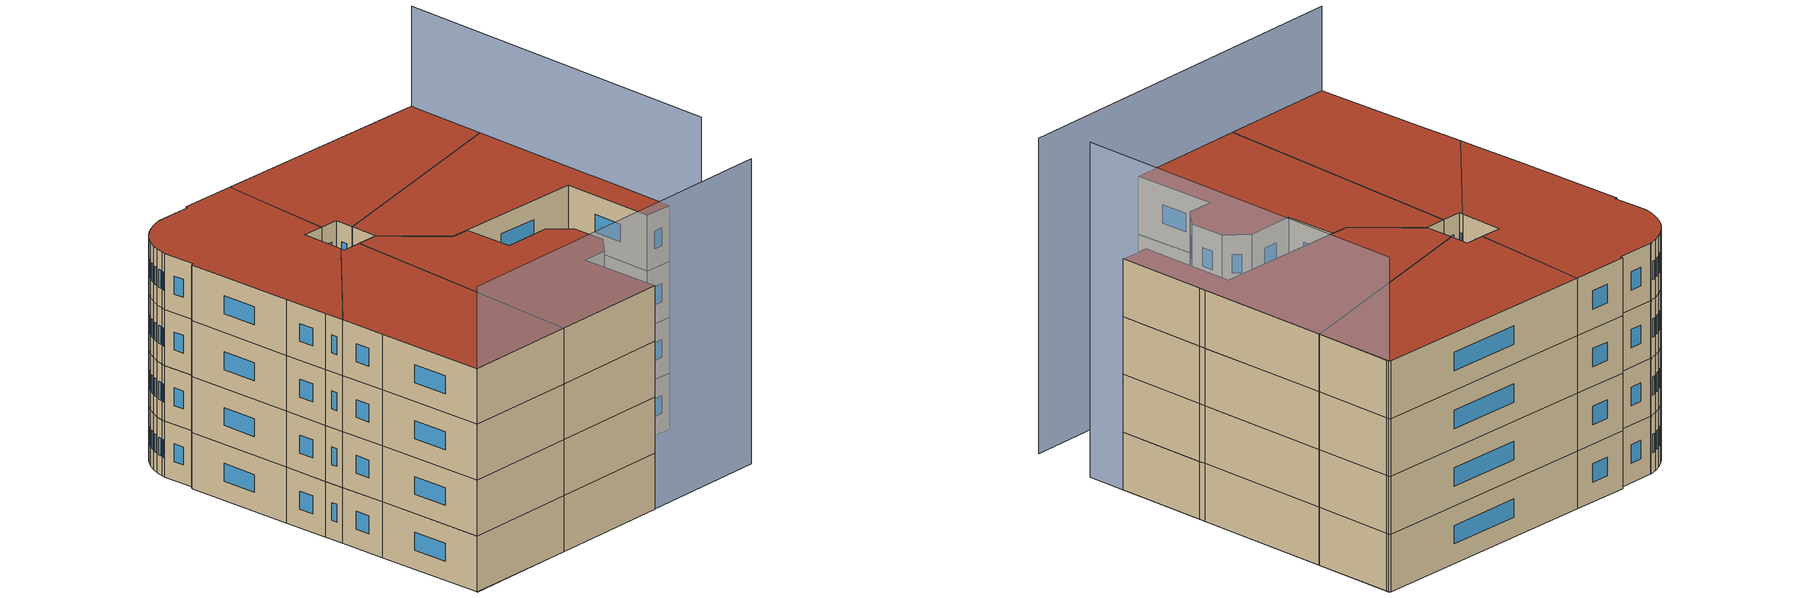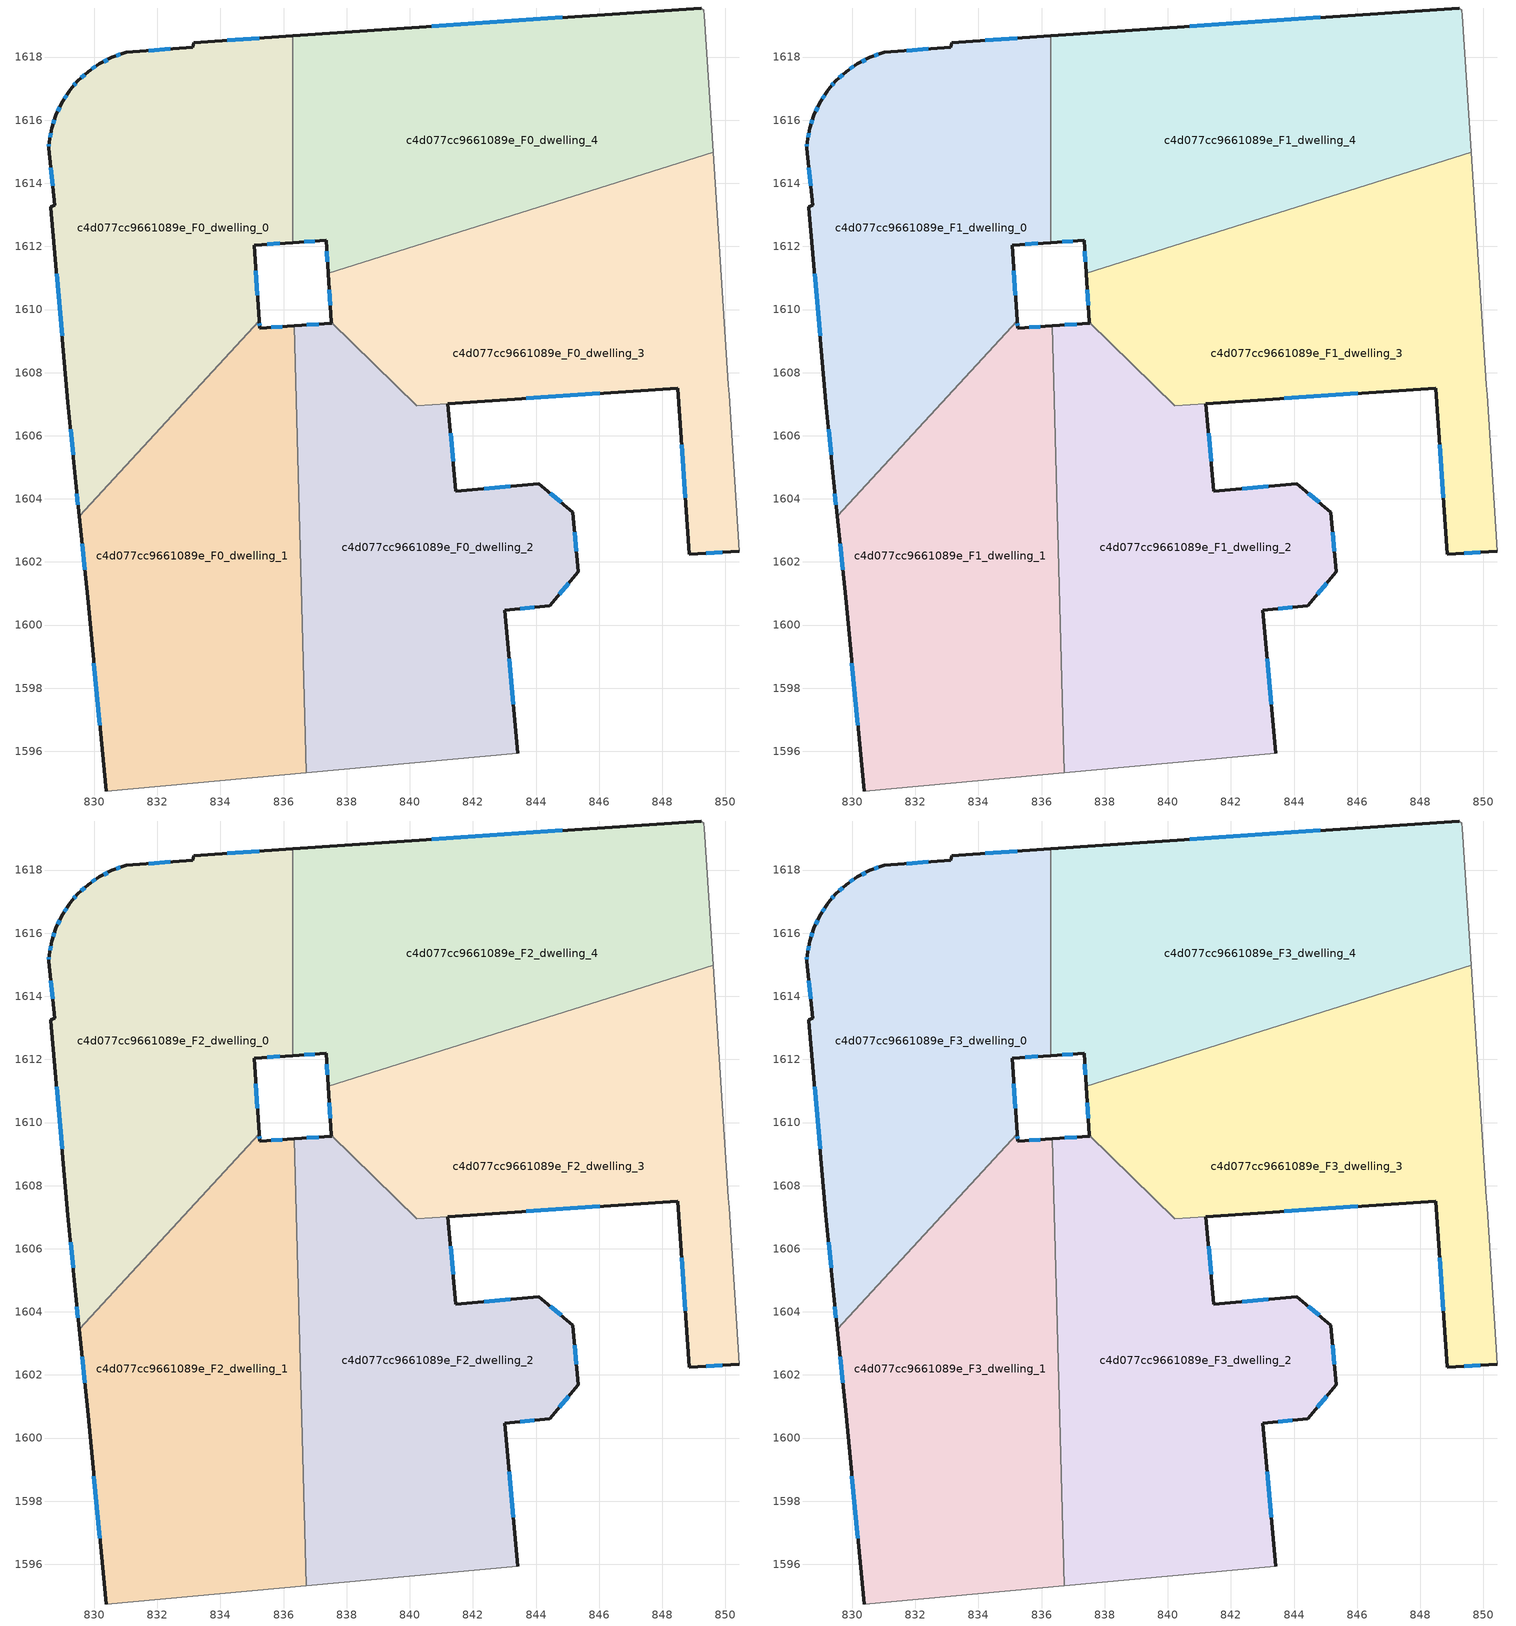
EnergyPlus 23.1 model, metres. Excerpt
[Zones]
c4d077cc9661089e_F0_dwelling_0
 floor ground (EU_floor_Construction): 836.3,1618.67 836.3,1612.12 835.07,1612.04 835.23,1609.64 829.52,1603.45 829.41,1604.53 829.17,1607.07 828.62,1613.23 828.62,1613.25 828.76,1613.3 828.56,1615.11 828.57,1615.31 828.65,1615.74 828.78,1616.15 828.97,1616.55 829.2,1616.91 829.29,1617.03 829.49,1617.25 829.81,1617.54 830.17,1617.79 830.55,1617.99 830.96,1618.13 831.01,1618.14 833.12,1618.32 833.15,1618.46 z0
 wall outside (EU_wall_Construction): 836.3,1618.67 833.15,1618.46 833.12,1618.32 831.01,1618.14 830.96,1618.13 830.55,1617.99 830.17,1617.79 829.81,1617.54 829.49,1617.25 829.29,1617.03 829.2,1616.91 828.97,1616.55 828.78,1616.15 828.65,1615.74 828.57,1615.31 828.56,1615.11 828.76,1613.3 828.62,1613.25 828.62,1613.23 829.17,1607.07 829.41,1604.53 829.52,1603.45 / 835.23,1609.64 835.07,1612.04 836.3,1612.12 z0:3
 wall to c4d077cc9661089e_F0_dwelling_4 (EU_wall_Construction): 836.3,1612.12 836.3,1618.67 z0:3
 wall to c4d077cc9661089e_F0_dwelling_1 (EU_wall_Construction): 829.52,1603.45 835.23,1609.64 z0:3
 window (EU_Window_Construction): 828.81,1611.13 828.98,1609.16 / 828.62,1614.5 828.69,1613.92 / 828.57,1615.24 828.56,1615.18 / 828.62,1615.59 828.6,1615.45 / 828.74,1616.01 828.7,1615.88 / 828.91,1616.41 828.85,1616.29 / 829.12,1616.79 829.05,1616.67 / 829.42,1617.17 829.36,1617.1 / 829.7,1617.44 829.6,1617.34 / 830.04,1617.7 829.93,1617.62 / 830.42,1617.92 830.3,1617.85 / 830.82,1618.08 830.69,1618.04 / 832.4,1618.26 831.73,1618.2 / 835.22,1618.6 834.22,1618.53 / 835.49,1612.07 835.88,1612.09 / 835.17,1610.46 835.12,1611.22 / 829.45,1604.16 829.49,1603.82 / 829.25,1606.2 829.33,1605.39 z1.02:1.98
c4d077cc9661089e_F0_dwelling_1
 floor ground (EU_floor_Construction): 836.33,1609.49 836.73,1595.33 830.38,1594.74 829.79,1600.89 829.52,1603.45 835.23,1609.64 835.24,1609.41 z0
 wall outside (EU_wall_Construction): 829.52,1603.45 829.79,1600.89 830.38,1594.74 / 836.33,1609.49 835.24,1609.41 835.23,1609.64 z0:3
 wall adiabatic (EU_wall_Construction): 830.38,1594.74 836.73,1595.33 z0:3
 wall to c4d077cc9661089e_F0_dwelling_2 (EU_wall_Construction): 836.73,1595.33 836.33,1609.49 z0:3
 window (EU_Window_Construction): 829.61,1602.58 829.7,1601.76 / 835.24,1609.49 835.23,1609.56 / 835.96,1609.46 835.61,1609.43 / 829.99,1598.8 830.18,1596.83 z1.02:1.98
c4d077cc9661089e_F0_dwelling_2
 floor ground (EU_floor_Construction): 841.2,1607.01 841.46,1604.25 844.08,1604.48 845.16,1603.58 845.34,1601.7 844.44,1600.61 843.01,1600.47 843.43,1595.94 836.73,1595.33 836.33,1609.49 837.52,1609.57 837.52,1609.6 840.23,1606.95 z0
 wall outside (EU_wall_Construction): 843.43,1595.94 843.01,1600.47 844.44,1600.61 845.34,1601.7 845.16,1603.58 844.08,1604.48 841.46,1604.25 841.2,1607.01 / 837.52,1609.6 837.52,1609.57 836.33,1609.49 z0:3
 wall adiabatic (EU_wall_Construction): 836.73,1595.33 843.43,1595.94 z0:3
 wall to c4d077cc9661089e_F0_dwelling_3 (EU_wall_Construction): 841.2,1607.01 840.23,1606.95 837.52,1609.6 z0:3
 window (EU_Window_Construction): 845.28,1602.34 845.22,1602.94 / 844.74,1600.98 845.03,1601.33 / 843.49,1600.52 843.95,1600.56 / 843.28,1597.48 843.15,1598.93 / 837.12,1609.54 836.74,1609.51 / 841.38,1605.19 841.29,1606.07 / 843.19,1604.4 842.35,1604.33 / 844.79,1603.89 844.45,1604.18 z1.02:1.98
c4d077cc9661089e_F0_dwelling_3
 floor ground (EU_floor_Construction): 849.61,1614.99 850.09,1607.62 850.12,1607.3 850.44,1602.35 848.86,1602.24 848.49,1607.51 840.23,1606.95 837.52,1609.6 837.42,1611.16 z0
 wall outside (EU_wall_Construction): 837.42,1611.16 837.52,1609.6 / 841.21,1607.01 848.49,1607.51 848.86,1602.24 850.44,1602.35 z0:3
 wall adiabatic (EU_wall_Construction): 850.44,1602.35 850.12,1607.3 850.09,1607.62 849.61,1614.99 z0:3
 wall to c4d077cc9661089e_F0_dwelling_4 (EU_wall_Construction): 849.61,1614.99 837.42,1611.16 z0:3
 window (EU_Window_Construction): 837.45,1610.63 837.48,1610.13 / 849.4,1602.28 849.9,1602.31 / 848.62,1605.72 848.73,1604.04 / 843.69,1607.18 846.01,1607.34 z1.02:1.98
c4d077cc9661089e_F0_dwelling_4
 floor ground (EU_floor_Construction): 849.32,1619.48 849.32,1619.32 849.61,1614.99 837.42,1611.16 837.35,1612.2 836.3,1612.12 836.3,1618.67 849.23,1619.55 z0
 wall outside (EU_wall_Construction): 836.3,1612.12 837.35,1612.2 837.42,1611.16 / 849.23,1619.55 836.3,1618.67 z0:3
 wall adiabatic (EU_wall_Construction): 849.61,1614.99 849.32,1619.32 849.32,1619.48 849.23,1619.55 z0:3
 window (EU_Window_Construction): 837.37,1611.84 837.39,1611.51 / 836.65,1612.15 836.99,1612.17 / 844.83,1619.25 840.7,1618.97 z1.02:1.98
c4d077cc9661089e_F1_dwelling_0
 floor to c4d077cc9661089e_F0_dwelling_0 (EU_floor_Construction): 836.29,1618.67 836.29,1612.12 835.07,1612.04 835.23,1609.64 829.52,1603.45 829.41,1604.53 829.17,1607.07 828.62,1613.23 828.62,1613.25 828.76,1613.3 828.56,1615.11 828.57,1615.31 828.65,1615.74 828.78,1616.15 828.97,1616.55 829.2,1616.91 829.29,1617.03 829.49,1617.25 829.81,1617.54 830.17,1617.79 830.55,1617.99 830.96,1618.13 831.01,1618.14 833.12,1618.32 833.15,1618.46 z3
 wall outside (EU_wall_Construction): 836.3,1618.67 833.15,1618.46 833.12,1618.32 831.01,1618.14 830.96,1618.13 830.55,1617.99 830.17,1617.79 829.81,1617.54 829.49,1617.25 829.29,1617.03 829.2,1616.91 828.97,1616.55 828.78,1616.15 828.65,1615.74 828.57,1615.31 828.56,1615.11 828.76,1613.3 828.62,1613.25 828.62,1613.23 829.17,1607.07 829.41,1604.53 829.52,1603.45 / 835.23,1609.64 835.07,1612.04 836.3,1612.12 z3:6
 wall to c4d077cc9661089e_F1_dwelling_4 (EU_wall_Construction): 836.3,1612.12 836.3,1618.67 z3:6
 wall to c4d077cc9661089e_F1_dwelling_1 (EU_wall_Construction): 829.52,1603.45 835.23,1609.64 z3:6
 window (EU_Window_Construction): 828.81,1611.13 828.98,1609.16 / 828.62,1614.5 828.69,1613.92 / 828.57,1615.24 828.56,1615.18 / 828.62,1615.59 828.6,1615.45 / 828.74,1616.01 828.7,1615.88 / 828.91,1616.41 828.85,1616.29 / 829.12,1616.79 829.05,1616.67 / 829.42,1617.17 829.36,1617.1 / 829.7,1617.44 829.6,1617.34 / 830.04,1617.7 829.93,1617.62 / 830.42,1617.92 830.3,1617.85 / 830.82,1618.08 830.69,1618.04 / 832.4,1618.26 831.73,1618.2 / 835.22,1618.6 834.22,1618.53 / 835.49,1612.07 835.88,1612.09 / 835.17,1610.46 835.12,1611.22 / 829.45,1604.16 829.49,1603.82 / 829.25,1606.2 829.33,1605.39 z4.02:4.98
c4d077cc9661089e_F1_dwelling_1
 floor to c4d077cc9661089e_F0_dwelling_1 (EU_floor_Construction): 836.33,1609.49 836.73,1595.33 830.38,1594.74 829.79,1600.89 829.52,1603.45 835.23,1609.64 835.24,1609.41 z3
 wall outside (EU_wall_Construction): 829.52,1603.45 829.79,1600.89 830.38,1594.74 / 836.33,1609.49 835.24,1609.41 835.23,1609.64 z3:6
 wall adiabatic (EU_wall_Construction): 830.38,1594.74 836.73,1595.33 z3:6
 wall to c4d077cc9661089e_F1_dwelling_2 (EU_wall_Construction): 836.73,1595.33 836.33,1609.49 z3:6
 window (EU_Window_Construction): 829.61,1602.58 829.7,1601.76 / 835.24,1609.49 835.23,1609.56 / 835.96,1609.46 835.61,1609.43 / 829.99,1598.8 830.18,1596.83 z4.02:4.98
c4d077cc9661089e_F1_dwelling_2
 floor to c4d077cc9661089e_F0_dwelling_2 (EU_floor_Construction): 841.2,1607.01 841.46,1604.25 844.08,1604.48 845.16,1603.58 845.34,1601.7 844.44,1600.61 843.01,1600.47 843.43,1595.94 836.73,1595.33 836.33,1609.49 837.52,1609.57 837.52,1609.6 840.23,1606.95 z3
 wall outside (EU_wall_Construction): 843.43,1595.94 843.01,1600.47 844.44,1600.61 845.34,1601.7 845.16,1603.58 844.08,1604.48 841.46,1604.25 841.2,1607.01 / 837.52,1609.6 837.52,1609.57 836.33,1609.49 z3:6
 wall adiabatic (EU_wall_Construction): 836.73,1595.33 843.43,1595.94 z3:6
 wall to c4d077cc9661089e_F1_dwelling_3 (EU_wall_Construction): 841.2,1607.01 840.23,1606.95 837.52,1609.6 z3:6
 window (EU_Window_Construction): 845.28,1602.34 845.22,1602.94 / 844.74,1600.98 845.03,1601.33 / 843.49,1600.52 843.95,1600.56 / 843.28,1597.48 843.15,1598.93 / 837.12,1609.54 836.74,1609.51 / 841.38,1605.19 841.29,1606.07 / 843.19,1604.4 842.35,1604.33 / 844.79,1603.89 844.45,1604.18 z4.02:4.98
c4d077cc9661089e_F1_dwelling_3
 floor to c4d077cc9661089e_F0_dwelling_3 (EU_floor_Construction): 849.61,1614.99 850.09,1607.62 850.12,1607.3 850.44,1602.35 848.86,1602.24 848.49,1607.51 840.23,1606.95 837.52,1609.6 837.42,1611.16 z3
 wall outside (EU_wall_Construction): 837.42,1611.16 837.52,1609.6 / 841.21,1607.01 848.49,1607.51 848.86,1602.24 850.44,1602.35 z3:6
 wall adiabatic (EU_wall_Construction): 850.44,1602.35 850.12,1607.3 850.09,1607.62 849.61,1614.99 z3:6
 wall to c4d077cc9661089e_F1_dwelling_4 (EU_wall_Construction): 849.61,1614.99 837.42,1611.16 z3:6
 window (EU_Window_Construction): 837.45,1610.63 837.48,1610.13 / 849.4,1602.28 849.9,1602.31 / 848.62,1605.72 848.73,1604.04 / 843.69,1607.18 846.01,1607.34 z4.02:4.98
c4d077cc9661089e_F1_dwelling_4
 floor to c4d077cc9661089e_F0_dwelling_4 (EU_floor_Construction): 849.32,1619.48 849.32,1619.32 849.61,1614.99 837.42,1611.16 837.35,1612.2 836.29,1612.12 836.29,1618.67 849.23,1619.55 z3
 wall outside (EU_wall_Construction): 836.3,1612.12 837.35,1612.2 837.42,1611.16 / 849.23,1619.55 836.3,1618.67 z3:6
 wall adiabatic (EU_wall_Construction): 849.61,1614.99 849.32,1619.32 849.32,1619.48 849.23,1619.55 z3:6
 window (EU_Window_Construction): 837.37,1611.84 837.39,1611.51 / 836.65,1612.15 836.99,1612.17 / 844.83,1619.25 840.7,1618.97 z4.02:4.98
c4d077cc9661089e_F2_dwelling_0
 floor to c4d077cc9661089e_F1_dwelling_0 (EU_floor_Construction): 836.29,1618.67 836.29,1612.12 835.07,1612.04 835.23,1609.64 829.52,1603.45 829.41,1604.53 829.17,1607.07 828.62,1613.23 828.62,1613.25 828.76,1613.3 828.56,1615.11 828.57,1615.31 828.65,1615.74 828.78,1616.15 828.97,1616.55 829.2,1616.91 829.29,1617.03 829.49,1617.25 829.81,1617.54 830.17,1617.79 830.55,1617.99 830.96,1618.13 831.01,1618.14 833.12,1618.32 833.15,1618.46 z6
 wall outside (EU_wall_Construction): 836.3,1618.67 833.15,1618.46 833.12,1618.32 831.01,1618.14 830.96,1618.13 830.55,1617.99 830.17,1617.79 829.81,1617.54 829.49,1617.25 829.29,1617.03 829.2,1616.91 828.97,1616.55 828.78,1616.15 828.65,1615.74 828.57,1615.31 828.56,1615.11 828.76,1613.3 828.62,1613.25 828.62,1613.23 829.17,1607.07 829.41,1604.53 829.52,1603.45 / 835.23,1609.64 835.07,1612.04 836.3,1612.12 z6:9
 wall to c4d077cc9661089e_F2_dwelling_4 (EU_wall_Construction): 836.3,1612.12 836.3,1618.67 z6:9
 wall to c4d077cc9661089e_F2_dwelling_1 (EU_wall_Construction): 829.52,1603.45 835.23,1609.64 z6:9
 window (EU_Window_Construction): 828.81,1611.13 828.98,1609.16 / 828.62,1614.5 828.69,1613.92 / 828.57,1615.24 828.56,1615.18 / 828.62,1615.59 828.6,1615.45 / 828.74,1616.01 828.7,1615.88 / 828.91,1616.41 828.85,1616.29 / 829.12,1616.79 829.05,1616.67 / 829.42,1617.17 829.36,1617.1 / 829.7,1617.44 829.6,1617.34 / 830.04,1617.7 829.93,1617.62 / 830.42,1617.92 830.3,1617.85 / 830.82,1618.08 830.69,1618.04 / 832.4,1618.26 831.73,1618.2 / 835.22,1618.6 834.22,1618.53 / 835.49,1612.07 835.88,1612.09 / 835.17,1610.46 835.12,1611.22 / 829.45,1604.16 829.49,1603.82 / 829.25,1606.2 829.33,1605.39 z7.02:7.98
c4d077cc9661089e_F2_dwelling_1
 floor to c4d077cc9661089e_F1_dwelling_1 (EU_floor_Construction): 836.33,1609.49 836.73,1595.33 830.38,1594.74 829.79,1600.89 829.52,1603.45 835.23,1609.64 835.24,1609.41 z6
 wall outside (EU_wall_Construction): 829.52,1603.45 829.79,1600.89 830.38,1594.74 / 836.33,1609.49 835.24,1609.41 835.23,1609.64 z6:9
 wall adiabatic (EU_wall_Construction): 830.38,1594.74 836.73,1595.33 z6:9
 wall to c4d077cc9661089e_F2_dwelling_2 (EU_wall_Construction): 836.73,1595.33 836.33,1609.49 z6:9
 window (EU_Window_Construction): 829.61,1602.58 829.7,1601.76 / 835.24,1609.49 835.23,1609.56 / 835.96,1609.46 835.61,1609.43 / 829.99,1598.8 830.18,1596.83 z7.02:7.98
c4d077cc9661089e_F2_dwelling_2
 floor to c4d077cc9661089e_F1_dwelling_2 (EU_floor_Construction): 841.2,1607.01 841.46,1604.25 844.08,1604.48 845.16,1603.58 845.34,1601.7 844.44,1600.61 843.01,1600.47 843.43,1595.94 836.73,1595.33 836.33,1609.49 837.52,1609.57 837.52,1609.6 840.23,1606.95 z6
 wall outside (EU_wall_Construction): 843.43,1595.94 843.01,1600.47 844.44,1600.61 845.34,1601.7 845.16,1603.58 844.08,1604.48 841.46,1604.25 841.2,1607.01 / 837.52,1609.6 837.52,1609.57 836.33,1609.49 z6:9
 wall adiabatic (EU_wall_Construction): 836.73,1595.33 843.43,1595.94 z6:9
 wall to c4d077cc9661089e_F2_dwelling_3 (EU_wall_Construction): 841.2,1607.01 840.23,1606.95 837.52,1609.6 z6:9
 window (EU_Window_Construction): 845.28,1602.34 845.22,1602.94 / 844.74,1600.98 845.03,1601.33 / 843.49,1600.52 843.95,1600.56 / 843.28,1597.48 843.15,1598.93 / 837.12,1609.54 836.74,1609.51 / 841.38,1605.19 841.29,1606.07 / 843.19,1604.4 842.35,1604.33 / 844.79,1603.89 844.45,1604.18 z7.02:7.98
c4d077cc9661089e_F2_dwelling_3
 floor to c4d077cc9661089e_F1_dwelling_3 (EU_floor_Construction): 849.61,1614.99 850.09,1607.62 850.12,1607.3 850.44,1602.35 848.86,1602.24 848.49,1607.51 840.23,1606.95 837.52,1609.6 837.42,1611.16 z6
 wall outside (EU_wall_Construction): 837.42,1611.16 837.52,1609.6 / 841.21,1607.01 848.49,1607.51 848.86,1602.24 850.44,1602.35 z6:9
 wall adiabatic (EU_wall_Construction): 850.44,1602.35 850.12,1607.3 850.09,1607.62 849.61,1614.99 z6:9
 wall to c4d077cc9661089e_F2_dwelling_4 (EU_wall_Construction): 849.61,1614.99 837.42,1611.16 z6:9
 window (EU_Window_Construction): 837.45,1610.63 837.48,1610.13 / 849.4,1602.28 849.9,1602.31 / 848.62,1605.72 848.73,1604.04 / 843.69,1607.18 846.01,1607.34 z7.02:7.98
c4d077cc9661089e_F2_dwelling_4
 floor to c4d077cc9661089e_F1_dwelling_4 (EU_floor_Construction): 849.32,1619.48 849.32,1619.32 849.61,1614.99 837.42,1611.16 837.35,1612.2 836.29,1612.12 836.29,1618.67 849.23,1619.55 z6
 wall outside (EU_wall_Construction): 836.3,1612.12 837.35,1612.2 837.42,1611.16 / 849.23,1619.55 836.3,1618.67 z6:9
 wall adiabatic (EU_wall_Construction): 849.61,1614.99 849.32,1619.32 849.32,1619.48 849.23,1619.55 z6:9
 window (EU_Window_Construction): 837.37,1611.84 837.39,1611.51 / 836.65,1612.15 836.99,1612.17 / 844.83,1619.25 840.7,1618.97 z7.02:7.98
c4d077cc9661089e_F3_dwelling_0
 floor to c4d077cc9661089e_F2_dwelling_0 (EU_floor_Construction): 836.29,1618.67 836.29,1612.12 835.07,1612.04 835.23,1609.64 829.52,1603.45 829.41,1604.53 829.17,1607.07 828.62,1613.23 828.62,1613.25 828.76,1613.3 828.56,1615.11 828.57,1615.31 828.65,1615.74 828.78,1616.15 828.97,1616.55 829.2,1616.91 829.29,1617.03 829.49,1617.25 829.81,1617.54 830.17,1617.79 830.55,1617.99 830.96,1618.13 831.01,1618.14 833.12,1618.32 833.15,1618.46 z9
 wall outside (EU_wall_Construction): 836.3,1618.67 833.15,1618.46 833.12,1618.32 831.01,1618.14 830.96,1618.13 830.55,1617.99 830.17,1617.79 829.81,1617.54 829.49,1617.25 829.29,1617.03 829.2,1616.91 828.97,1616.55 828.78,1616.15 828.65,1615.74 828.57,1615.31 828.56,1615.11 828.76,1613.3 828.62,1613.25 828.62,1613.23 829.17,1607.07 829.41,1604.53 829.52,1603.45 / 835.23,1609.64 835.07,1612.04 836.3,1612.12 z9:12
 wall to c4d077cc9661089e_F3_dwelling_4 (EU_wall_Construction): 836.3,1612.12 836.3,1618.67 z9:12
 wall to c4d077cc9661089e_F3_dwelling_1 (EU_wall_Construction): 829.52,1603.45 835.23,1609.64 z9:12
 window (EU_Window_Construction): 828.81,1611.13 828.98,1609.16 / 828.62,1614.5 828.69,1613.92 / 828.57,1615.24 828.56,1615.18 / 828.62,1615.59 828.6,1615.45 / 828.74,1616.01 828.7,1615.88 / 828.91,1616.41 828.85,1616.29 / 829.12,1616.79 829.05,1616.67 / 829.42,1617.17 829.36,1617.1 / 829.7,1617.44 829.6,1617.34 / 830.04,1617.7 829.93,1617.62 / 830.42,1617.92 830.3,1617.85 / 830.82,1618.08 830.69,1618.04 / 832.4,1618.26 831.73,1618.2 / 835.22,1618.6 834.22,1618.53 / 835.49,1612.07 835.88,1612.09 / 835.17,1610.46 835.12,1611.22 / 829.45,1604.16 829.49,1603.82 / 829.25,1606.2 829.33,1605.39 z10.02:10.98
 roof outside (EU_roof_Construction): 835.23,1609.64 835.07,1612.04 836.3,1612.12 836.3,1618.67 833.15,1618.46 833.12,1618.32 831.01,1618.14 830.96,1618.13 830.55,1617.99 830.17,1617.79 829.81,1617.54 829.49,1617.25 829.29,1617.03 829.2,1616.91 828.97,1616.55 828.78,1616.15 828.65,1615.74 828.57,1615.31 828.56,1615.11 828.76,1613.3 828.62,1613.25 828.62,1613.23 829.17,1607.07 829.41,1604.53 829.52,1603.45 z12
c4d077cc9661089e_F3_dwelling_1
 floor to c4d077cc9661089e_F2_dwelling_1 (EU_floor_Construction): 836.33,1609.49 836.73,1595.33 830.38,1594.74 829.79,1600.89 829.52,1603.45 835.23,1609.64 835.24,1609.41 z9
 wall outside (EU_wall_Construction): 829.52,1603.45 829.79,1600.89 830.38,1594.74 / 836.33,1609.49 835.24,1609.41 835.23,1609.64 z9:12
 wall adiabatic (EU_wall_Construction): 830.38,1594.74 836.73,1595.33 z9:12
 wall to c4d077cc9661089e_F3_dwelling_2 (EU_wall_Construction): 836.73,1595.33 836.33,1609.49 z9:12
 window (EU_Window_Construction): 829.61,1602.58 829.7,1601.76 / 835.24,1609.49 835.23,1609.56 / 835.96,1609.46 835.61,1609.43 / 829.99,1598.8 830.18,1596.83 z10.02:10.98
 roof outside (EU_roof_Construction): 836.73,1595.33 836.33,1609.49 835.24,1609.41 835.23,1609.64 829.52,1603.45 829.79,1600.89 830.38,1594.74 z12
c4d077cc9661089e_F3_dwelling_2
 floor to c4d077cc9661089e_F2_dwelling_2 (EU_floor_Construction): 841.2,1607.01 841.46,1604.25 844.08,1604.48 845.16,1603.58 845.34,1601.7 844.44,1600.61 843.01,1600.47 843.43,1595.94 836.73,1595.33 836.33,1609.49 837.52,1609.57 837.52,1609.6 840.23,1606.95 z9
 wall outside (EU_wall_Construction): 843.43,1595.94 843.01,1600.47 844.44,1600.61 845.34,1601.7 845.16,1603.58 844.08,1604.48 841.46,1604.25 841.2,1607.01 / 837.52,1609.6 837.52,1609.57 836.33,1609.49 z9:12
 wall adiabatic (EU_wall_Construction): 836.73,1595.33 843.43,1595.94 z9:12
 wall to c4d077cc9661089e_F3_dwelling_3 (EU_wall_Construction): 841.2,1607.01 840.23,1606.95 837.52,1609.6 z9:12
 window (EU_Window_Construction): 845.28,1602.34 845.22,1602.94 / 844.74,1600.98 845.03,1601.33 / 843.49,1600.52 843.95,1600.56 / 843.28,1597.48 843.15,1598.93 / 837.12,1609.54 836.74,1609.51 / 841.38,1605.19 841.29,1606.07 / 843.19,1604.4 842.35,1604.33 / 844.79,1603.89 844.45,1604.18 z10.02:10.98
 roof outside (EU_roof_Construction): 843.43,1595.94 843.01,1600.47 844.44,1600.61 845.34,1601.7 845.16,1603.58 844.08,1604.48 841.46,1604.25 841.2,1607.01 840.23,1606.95 837.52,1609.6 837.52,1609.57 836.33,1609.49 836.73,1595.33 z12
c4d077cc9661089e_F3_dwelling_3
 floor to c4d077cc9661089e_F2_dwelling_3 (EU_floor_Construction): 849.61,1614.99 850.09,1607.62 850.12,1607.3 850.44,1602.35 848.86,1602.24 848.49,1607.51 840.23,1606.95 837.52,1609.6 837.42,1611.16 z9
 wall outside (EU_wall_Construction): 837.42,1611.16 837.52,1609.6 / 841.21,1607.01 848.49,1607.51 848.86,1602.24 850.44,1602.35 z9:12
 wall adiabatic (EU_wall_Construction): 850.44,1602.35 850.12,1607.3 850.09,1607.62 849.61,1614.99 z9:12
 wall to c4d077cc9661089e_F3_dwelling_4 (EU_wall_Construction): 849.61,1614.99 837.42,1611.16 z9:12
 window (EU_Window_Construction): 837.45,1610.63 837.48,1610.13 / 849.4,1602.28 849.9,1602.31 / 848.62,1605.72 848.73,1604.04 / 843.69,1607.18 846.01,1607.34 z10.02:10.98
 roof outside (EU_roof_Construction): 850.44,1602.35 850.12,1607.3 850.09,1607.62 849.61,1614.99 837.42,1611.16 837.52,1609.6 840.23,1606.95 848.49,1607.51 848.86,1602.24 z12
c4d077cc9661089e_F3_dwelling_4
 floor to c4d077cc9661089e_F2_dwelling_4 (EU_floor_Construction): 849.32,1619.48 849.32,1619.32 849.61,1614.99 837.42,1611.16 837.35,1612.2 836.29,1612.12 836.29,1618.67 849.23,1619.55 z9
 wall outside (EU_wall_Construction): 836.3,1612.12 837.35,1612.2 837.42,1611.16 / 849.23,1619.55 836.3,1618.67 z9:12
 wall adiabatic (EU_wall_Construction): 849.61,1614.99 849.32,1619.32 849.32,1619.48 849.23,1619.55 z9:12
 window (EU_Window_Construction): 837.37,1611.84 837.39,1611.51 / 836.65,1612.15 836.99,1612.17 / 844.83,1619.25 840.7,1618.97 z10.02:10.98
 roof outside (EU_roof_Construction): 849.61,1614.99 849.32,1619.32 849.32,1619.48 849.23,1619.55 836.3,1618.67 836.3,1612.12 837.35,1612.2 837.42,1611.16 z12
shading: 830.38,1594.74 850.52,1596.6 z0:16.4; 850.58,1600.23 849.3,1619.52 z0:17.4
[Building]
EU S2 Campaign: North Axis=0; Terrain=City; Solar Distribution=FullExterior
[Site:Location]
Vienna: Latitude=48; Longitude=16.5; Time Zone=1; Elevation=183
[SizingPeriod:WeatherFileDays]
AnnualSizingPeriod: Begin Month=1; Begin Day of Month=1; End Month=12; End Day of Month=31; Day of Week for Start Day=Monday; Use Weather File Daylight Saving Period=No; Use Weather File Rain and Snow Indicators=No
[MATERIAL]
EU_InternalMass_Material: Roughness=MediumRough; Thickness=0.1; Conductivity=1; Density=1800; Specific Heat=900; Thermal Absorptance=0.9; Solar Absorptance=0.7; Visible Absorptance=0.7
[MATERIAL:NOMASS] Roughness=MediumRough; Thermal Absorptance=0.9; Solar Absorptance=0.7; Visible Absorptance=0.7
Name | Thermal Resistance
EU_wall_NoMass | 0.942466
EU_roof_NoMass | 0.551687
EU_floor_NoMass | 0.66527
[WINDOWMATERIAL:SIMPLEGLAZINGSYSTEM]
EU_Window_SimpleGlazing: UFactor=2.03367; Solar Heat Gain Coefficient=0.65; Visible Transmittance=0.65
[CONSTRUCTION]
EU_wall_Construction: EU_wall_NoMass
EU_roof_Construction: EU_roof_NoMass
EU_floor_Construction: EU_floor_NoMass
EU_Window_Construction: EU_Window_SimpleGlazing
EU_InternalMass_Construction: EU_InternalMass_Material
[ZONE] Type=1; Multiplier=1; Ceiling Height=autocalculate; Floor Area=autocalculate; Part of Total Floor Area=Yes
Name | Volume
c4d077cc9661089e_F0_dwelling_0; c4d077cc9661089e_F1_dwelling_0; c4d077cc9661089e_F2_dwelling_0; c4d077cc9661089e_F3_dwelling_0; c4d077cc9661089e_F0_dwelling_1; c4d077cc9661089e_F1_dwelling_1; c4d077cc9661089e_F2_dwelling_1; c4d077cc9661089e_F3_dwelling_1; c4d077cc9661089e_F0_dwelling_4 | 242.941
c4d077cc9661089e_F0_dwelling_2; c4d077cc9661089e_F1_dwelling_2; c4d077cc9661089e_F2_dwelling_2; c4d077cc9661089e_F3_dwelling_2 | 251.946
c4d077cc9661089e_F0_dwelling_3; c4d077cc9661089e_F1_dwelling_3; c4d077cc9661089e_F2_dwelling_3; c4d077cc9661089e_F3_dwelling_3 | 233.965
c4d077cc9661089e_F1_dwelling_4; c4d077cc9661089e_F2_dwelling_4; c4d077cc9661089e_F3_dwelling_4 | 242.942
[INTERNALMASS] Construction=EU_InternalMass_Construction
Name | Zone or ZoneList | Surface Area
c4d077cc9661089e_F0_dwelling_0_EU_InternalMass | c4d077cc9661089e_F0_dwelling_0 | 80.9806
c4d077cc9661089e_F0_dwelling_1_EU_InternalMass | c4d077cc9661089e_F0_dwelling_1 | 80.9806
c4d077cc9661089e_F0_dwelling_2_EU_InternalMass | c4d077cc9661089e_F0_dwelling_2 | 83.9824
c4d077cc9661089e_F0_dwelling_3_EU_InternalMass | c4d077cc9661089e_F0_dwelling_3 | 77.9882
c4d077cc9661089e_F0_dwelling_4_EU_InternalMass | c4d077cc9661089e_F0_dwelling_4 | 80.9806
c4d077cc9661089e_F1_dwelling_0_EU_InternalMass | c4d077cc9661089e_F1_dwelling_0 | 80.9806
c4d077cc9661089e_F1_dwelling_1_EU_InternalMass | c4d077cc9661089e_F1_dwelling_1 | 80.9806
c4d077cc9661089e_F1_dwelling_2_EU_InternalMass | c4d077cc9661089e_F1_dwelling_2 | 83.9824
c4d077cc9661089e_F1_dwelling_3_EU_InternalMass | c4d077cc9661089e_F1_dwelling_3 | 77.9882
c4d077cc9661089e_F1_dwelling_4_EU_InternalMass | c4d077cc9661089e_F1_dwelling_4 | 80.9806
c4d077cc9661089e_F2_dwelling_0_EU_InternalMass | c4d077cc9661089e_F2_dwelling_0 | 80.9806
c4d077cc9661089e_F2_dwelling_1_EU_InternalMass | c4d077cc9661089e_F2_dwelling_1 | 80.9806
c4d077cc9661089e_F2_dwelling_2_EU_InternalMass | c4d077cc9661089e_F2_dwelling_2 | 83.9824
c4d077cc9661089e_F2_dwelling_3_EU_InternalMass | c4d077cc9661089e_F2_dwelling_3 | 77.9882
c4d077cc9661089e_F2_dwelling_4_EU_InternalMass | c4d077cc9661089e_F2_dwelling_4 | 80.9806
c4d077cc9661089e_F3_dwelling_0_EU_InternalMass | c4d077cc9661089e_F3_dwelling_0 | 80.9806
c4d077cc9661089e_F3_dwelling_1_EU_InternalMass | c4d077cc9661089e_F3_dwelling_1 | 80.9806
c4d077cc9661089e_F3_dwelling_2_EU_InternalMass | c4d077cc9661089e_F3_dwelling_2 | 83.9824
c4d077cc9661089e_F3_dwelling_3_EU_InternalMass | c4d077cc9661089e_F3_dwelling_3 | 77.9882
c4d077cc9661089e_F3_dwelling_4_EU_InternalMass | c4d077cc9661089e_F3_dwelling_4 | 80.9806
[OTHEREQUIPMENT] Fuel Type=Electricity; Design Level Calculation Method=Watts/Area; Power per Zone Floor Area=1; Fraction Latent=0; Fraction Radiant=0; Fraction Lost=0; Carbon Dioxide Generation Rate=0; EndUse Subcategory=EU_Step8_InternalGains
Name | Zone or ZoneList or Space or SpaceList | Schedule
EU_Step8_InternalGain_c4d077cc9661089e_F0_dwelling_0_f000 | c4d077cc9661089e_F0_dwelling_0 | EU_Step8_GainSchedule_c4d077cc9661089e_F0_dwelling_0_f000
EU_Step8_InternalGain_c4d077cc9661089e_F0_dwelling_1_f000 | c4d077cc9661089e_F0_dwelling_1 | EU_Step8_GainSchedule_c4d077cc9661089e_F0_dwelling_1_f000
EU_Step8_InternalGain_c4d077cc9661089e_F0_dwelling_2_f000 | c4d077cc9661089e_F0_dwelling_2 | EU_Step8_GainSchedule_c4d077cc9661089e_F0_dwelling_2_f000
EU_Step8_InternalGain_c4d077cc9661089e_F0_dwelling_3_f000 | c4d077cc9661089e_F0_dwelling_3 | EU_Step8_GainSchedule_c4d077cc9661089e_F0_dwelling_3_f000
EU_Step8_InternalGain_c4d077cc9661089e_F0_dwelling_4_f000 | c4d077cc9661089e_F0_dwelling_4 | EU_Step8_GainSchedule_c4d077cc9661089e_F0_dwelling_4_f000
EU_Step8_InternalGain_c4d077cc9661089e_F1_dwelling_0_f000 | c4d077cc9661089e_F1_dwelling_0 | EU_Step8_GainSchedule_c4d077cc9661089e_F1_dwelling_0_f000
EU_Step8_InternalGain_c4d077cc9661089e_F1_dwelling_1_f000 | c4d077cc9661089e_F1_dwelling_1 | EU_Step8_GainSchedule_c4d077cc9661089e_F1_dwelling_1_f000
EU_Step8_InternalGain_c4d077cc9661089e_F1_dwelling_2_f000 | c4d077cc9661089e_F1_dwelling_2 | EU_Step8_GainSchedule_c4d077cc9661089e_F1_dwelling_2_f000
EU_Step8_InternalGain_c4d077cc9661089e_F1_dwelling_3_f000 | c4d077cc9661089e_F1_dwelling_3 | EU_Step8_GainSchedule_c4d077cc9661089e_F1_dwelling_3_f000
EU_Step8_InternalGain_c4d077cc9661089e_F1_dwelling_4_f000 | c4d077cc9661089e_F1_dwelling_4 | EU_Step8_GainSchedule_c4d077cc9661089e_F1_dwelling_4_f000
EU_Step8_InternalGain_c4d077cc9661089e_F2_dwelling_0_f000 | c4d077cc9661089e_F2_dwelling_0 | EU_Step8_GainSchedule_c4d077cc9661089e_F2_dwelling_0_f000
EU_Step8_InternalGain_c4d077cc9661089e_F2_dwelling_1_f000 | c4d077cc9661089e_F2_dwelling_1 | EU_Step8_GainSchedule_c4d077cc9661089e_F2_dwelling_1_f000
EU_Step8_InternalGain_c4d077cc9661089e_F2_dwelling_2_f000 | c4d077cc9661089e_F2_dwelling_2 | EU_Step8_GainSchedule_c4d077cc9661089e_F2_dwelling_2_f000
EU_Step8_InternalGain_c4d077cc9661089e_F2_dwelling_3_f000 | c4d077cc9661089e_F2_dwelling_3 | EU_Step8_GainSchedule_c4d077cc9661089e_F2_dwelling_3_f000
EU_Step8_InternalGain_c4d077cc9661089e_F2_dwelling_4_f000 | c4d077cc9661089e_F2_dwelling_4 | EU_Step8_GainSchedule_c4d077cc9661089e_F2_dwelling_4_f000
EU_Step8_InternalGain_c4d077cc9661089e_F3_dwelling_0_f000 | c4d077cc9661089e_F3_dwelling_0 | EU_Step8_GainSchedule_c4d077cc9661089e_F3_dwelling_0_f000
EU_Step8_InternalGain_c4d077cc9661089e_F3_dwelling_1_f000 | c4d077cc9661089e_F3_dwelling_1 | EU_Step8_GainSchedule_c4d077cc9661089e_F3_dwelling_1_f000
EU_Step8_InternalGain_c4d077cc9661089e_F3_dwelling_2_f000 | c4d077cc9661089e_F3_dwelling_2 | EU_Step8_GainSchedule_c4d077cc9661089e_F3_dwelling_2_f000
EU_Step8_InternalGain_c4d077cc9661089e_F3_dwelling_3_f000 | c4d077cc9661089e_F3_dwelling_3 | EU_Step8_GainSchedule_c4d077cc9661089e_F3_dwelling_3_f000
EU_Step8_InternalGain_c4d077cc9661089e_F3_dwelling_4_f000 | c4d077cc9661089e_F3_dwelling_4 | EU_Step8_GainSchedule_c4d077cc9661089e_F3_dwelling_4_f000
[ZONEVENTILATION:DESIGNFLOWRATE] Schedule=EU_AlwaysOn; Design Flow Rate Calculation Method=AirChanges/Hour; Air Changes per Hour=0.530523; Ventilation Type=Natural; Fan Pressure Rise=0; Fan Total Efficiency=1; Constant Term Coefficient=1; Temperature Term Coefficient=0; Velocity Term Coefficient=0; Velocity Squared Term Coefficient=0; Minimum Indoor Temperature=-100; Maximum Indoor Temperature=100; Delta Temperature=-100; Minimum Outdoor Temperature=-100; Maximum Outdoor Temperature=100; Maximum Wind Speed=40
Name | Zone or ZoneList or Space or SpaceList
EU_ConstantAir_c4d077cc9661089e_F0_dwelling_0 | c4d077cc9661089e_F0_dwelling_0
EU_ConstantAir_c4d077cc9661089e_F0_dwelling_1 | c4d077cc9661089e_F0_dwelling_1
EU_ConstantAir_c4d077cc9661089e_F0_dwelling_2 | c4d077cc9661089e_F0_dwelling_2
EU_ConstantAir_c4d077cc9661089e_F0_dwelling_3 | c4d077cc9661089e_F0_dwelling_3
EU_ConstantAir_c4d077cc9661089e_F0_dwelling_4 | c4d077cc9661089e_F0_dwelling_4
EU_ConstantAir_c4d077cc9661089e_F1_dwelling_0 | c4d077cc9661089e_F1_dwelling_0
EU_ConstantAir_c4d077cc9661089e_F1_dwelling_1 | c4d077cc9661089e_F1_dwelling_1
EU_ConstantAir_c4d077cc9661089e_F1_dwelling_2 | c4d077cc9661089e_F1_dwelling_2
EU_ConstantAir_c4d077cc9661089e_F1_dwelling_3 | c4d077cc9661089e_F1_dwelling_3
EU_ConstantAir_c4d077cc9661089e_F1_dwelling_4 | c4d077cc9661089e_F1_dwelling_4
EU_ConstantAir_c4d077cc9661089e_F2_dwelling_0 | c4d077cc9661089e_F2_dwelling_0
EU_ConstantAir_c4d077cc9661089e_F2_dwelling_1 | c4d077cc9661089e_F2_dwelling_1
EU_ConstantAir_c4d077cc9661089e_F2_dwelling_2 | c4d077cc9661089e_F2_dwelling_2
EU_ConstantAir_c4d077cc9661089e_F2_dwelling_3 | c4d077cc9661089e_F2_dwelling_3
EU_ConstantAir_c4d077cc9661089e_F2_dwelling_4 | c4d077cc9661089e_F2_dwelling_4
EU_ConstantAir_c4d077cc9661089e_F3_dwelling_0 | c4d077cc9661089e_F3_dwelling_0
EU_ConstantAir_c4d077cc9661089e_F3_dwelling_1 | c4d077cc9661089e_F3_dwelling_1
EU_ConstantAir_c4d077cc9661089e_F3_dwelling_2 | c4d077cc9661089e_F3_dwelling_2
EU_ConstantAir_c4d077cc9661089e_F3_dwelling_3 | c4d077cc9661089e_F3_dwelling_3
EU_ConstantAir_c4d077cc9661089e_F3_dwelling_4 | c4d077cc9661089e_F3_dwelling_4
[HVACTEMPLATE:THERMOSTAT] Constant Heating Setpoint=20; Constant Cooling Setpoint=50
EU_HeatOnly_c4d077cc9661089e_F0_dwelling_0; EU_HeatOnly_c4d077cc9661089e_F0_dwelling_1; EU_HeatOnly_c4d077cc9661089e_F0_dwelling_2; EU_HeatOnly_c4d077cc9661089e_F0_dwelling_3; EU_HeatOnly_c4d077cc9661089e_F0_dwelling_4; EU_HeatOnly_c4d077cc9661089e_F1_dwelling_0; EU_HeatOnly_c4d077cc9661089e_F1_dwelling_1; EU_HeatOnly_c4d077cc9661089e_F1_dwelling_2; EU_HeatOnly_c4d077cc9661089e_F1_dwelling_3; EU_HeatOnly_c4d077cc9661089e_F1_dwelling_4; EU_HeatOnly_c4d077cc9661089e_F2_dwelling_0; EU_HeatOnly_c4d077cc9661089e_F2_dwelling_1; EU_HeatOnly_c4d077cc9661089e_F2_dwelling_2; EU_HeatOnly_c4d077cc9661089e_F2_dwelling_3; EU_HeatOnly_c4d077cc9661089e_F2_dwelling_4; EU_HeatOnly_c4d077cc9661089e_F3_dwelling_0; EU_HeatOnly_c4d077cc9661089e_F3_dwelling_1; EU_HeatOnly_c4d077cc9661089e_F3_dwelling_2; EU_HeatOnly_c4d077cc9661089e_F3_dwelling_3; EU_HeatOnly_c4d077cc9661089e_F3_dwelling_4
[HVACTEMPLATE:ZONE:IDEALLOADSAIRSYSTEM] System Availability Schedule=EU_AlwaysOn; Maximum Heating Supply Air Temperature=50; Minimum Cooling Supply Air Temperature=13; Maximum Heating Supply Air Humidity Ratio=0.0156; Minimum Cooling Supply Air Humidity Ratio=0.0077; Heating Limit=NoLimit; Cooling Limit=NoLimit; Heating Availability Schedule=EU_AlwaysOn; Cooling Availability Schedule=EU_CoolingOff; Dehumidification Control Type=ConstantSensibleHeatRatio; Cooling Sensible Heat Ratio=0.7; Dehumidification Setpoint=60; Humidification Control Type=None; Humidification Setpoint=30; Outdoor Air Method=None; Outdoor Air Flow Rate per Person=0.00944; Outdoor Air Flow Rate per Zone Floor Area=0; Outdoor Air Flow Rate per Zone=0; Demand Controlled Ventilation Type=None; Outdoor Air Economizer Type=NoEconomizer; Heat Recovery Type=None; Sensible Heat Recovery Effectiveness=0.7; Latent Heat Recovery Effectiveness=0.65
Name | Template Thermostat
c4d077cc9661089e_F0_dwelling_0 | EU_HeatOnly_c4d077cc9661089e_F0_dwelling_0
c4d077cc9661089e_F0_dwelling_1 | EU_HeatOnly_c4d077cc9661089e_F0_dwelling_1
c4d077cc9661089e_F0_dwelling_2 | EU_HeatOnly_c4d077cc9661089e_F0_dwelling_2
c4d077cc9661089e_F0_dwelling_3 | EU_HeatOnly_c4d077cc9661089e_F0_dwelling_3
c4d077cc9661089e_F0_dwelling_4 | EU_HeatOnly_c4d077cc9661089e_F0_dwelling_4
c4d077cc9661089e_F1_dwelling_0 | EU_HeatOnly_c4d077cc9661089e_F1_dwelling_0
c4d077cc9661089e_F1_dwelling_1 | EU_HeatOnly_c4d077cc9661089e_F1_dwelling_1
c4d077cc9661089e_F1_dwelling_2 | EU_HeatOnly_c4d077cc9661089e_F1_dwelling_2
c4d077cc9661089e_F1_dwelling_3 | EU_HeatOnly_c4d077cc9661089e_F1_dwelling_3
c4d077cc9661089e_F1_dwelling_4 | EU_HeatOnly_c4d077cc9661089e_F1_dwelling_4
c4d077cc9661089e_F2_dwelling_0 | EU_HeatOnly_c4d077cc9661089e_F2_dwelling_0
c4d077cc9661089e_F2_dwelling_1 | EU_HeatOnly_c4d077cc9661089e_F2_dwelling_1
c4d077cc9661089e_F2_dwelling_2 | EU_HeatOnly_c4d077cc9661089e_F2_dwelling_2
c4d077cc9661089e_F2_dwelling_3 | EU_HeatOnly_c4d077cc9661089e_F2_dwelling_3
c4d077cc9661089e_F2_dwelling_4 | EU_HeatOnly_c4d077cc9661089e_F2_dwelling_4
c4d077cc9661089e_F3_dwelling_0 | EU_HeatOnly_c4d077cc9661089e_F3_dwelling_0
c4d077cc9661089e_F3_dwelling_1 | EU_HeatOnly_c4d077cc9661089e_F3_dwelling_1
c4d077cc9661089e_F3_dwelling_2 | EU_HeatOnly_c4d077cc9661089e_F3_dwelling_2
c4d077cc9661089e_F3_dwelling_3 | EU_HeatOnly_c4d077cc9661089e_F3_dwelling_3
c4d077cc9661089e_F3_dwelling_4 | EU_HeatOnly_c4d077cc9661089e_F3_dwelling_4
[SIZING:ZONE] Zone Cooling Design Supply Air Temperature Input Method=SupplyAirTemperature; Zone Cooling Design Supply Air Temperature=13; Zone Heating Design Supply Air Temperature Input Method=SupplyAirTemperature; Zone Heating Design Supply Air Temperature=50; Zone Cooling Design Supply Air Humidity Ratio=0.008; Zone Heating Design Supply Air Humidity Ratio=0.008; Cooling Design Air Flow Method=DesignDay; Cooling Design Air Flow Rate=0; Cooling Minimum Air Flow per Zone Floor Area=0.000762; Cooling Minimum Air Flow=0; Cooling Minimum Air Flow Fraction=0.2; Heating Design Air Flow Method=DesignDay; Heating Design Air Flow Rate=0; Heating Maximum Air Flow per Zone Floor Area=0.002032; Heating Maximum Air Flow=0.141576; Heating Maximum Air Flow Fraction=0.3; Account for Dedicated Outdoor Air System=No; Dedicated Outdoor Air System Control Strategy=NeutralSupplyAir; Dedicated Outdoor Air Low Setpoint Temperature for Design=autosize; Dedicated Outdoor Air High Setpoint Temperature for Design=autosize; Zone Load Sizing Method=Sensible Load Only No Latent Load; Zone Latent Cooling Design Supply Air Humidity Ratio Input Method=HumidityRatioDifference; Zone Cooling Design Supply Air Humidity Ratio Difference=0.005; Zone Latent Heating Design Supply Air Humidity Ratio Input Method=HumidityRatioDifference; Zone Humidification Design Supply Air Humidity Ratio Difference=0.005
c4d077cc9661089e_F0_dwelling_0; c4d077cc9661089e_F0_dwelling_1; c4d077cc9661089e_F0_dwelling_2; c4d077cc9661089e_F0_dwelling_3; c4d077cc9661089e_F0_dwelling_4; c4d077cc9661089e_F1_dwelling_0; c4d077cc9661089e_F1_dwelling_1; c4d077cc9661089e_F1_dwelling_2; c4d077cc9661089e_F1_dwelling_3; c4d077cc9661089e_F1_dwelling_4; c4d077cc9661089e_F2_dwelling_0; c4d077cc9661089e_F2_dwelling_1; c4d077cc9661089e_F2_dwelling_2; c4d077cc9661089e_F2_dwelling_3; c4d077cc9661089e_F2_dwelling_4; c4d077cc9661089e_F3_dwelling_0; c4d077cc9661089e_F3_dwelling_1; c4d077cc9661089e_F3_dwelling_2; c4d077cc9661089e_F3_dwelling_3; c4d077cc9661089e_F3_dwelling_4
[SCHEDULE:CONSTANT]
Name | Hourly Value
EU_AlwaysOn | 1
EU_CoolingOff | 0
[SCHEDULE:FILE] Column Number=1; Rows to Skip at Top=0; Number of Hours of Data=8760; Column Separator=Comma; Interpolate to Timestep=No; Minutes per Item=60; Adjust Schedule for Daylight Savings=Yes
Name | File
EU_Step8_GainSchedule_c4d077cc9661089e_F0_dwelling_0_f000 | ../../schedules/c4d077cc9661089e/c4d077cc9661089e_F0_dwelling_0_f000_gain.csv
EU_Step8_GainSchedule_c4d077cc9661089e_F0_dwelling_1_f000 | ../../schedules/c4d077cc9661089e/c4d077cc9661089e_F0_dwelling_1_f000_gain.csv
EU_Step8_GainSchedule_c4d077cc9661089e_F0_dwelling_2_f000 | ../../schedules/c4d077cc9661089e/c4d077cc9661089e_F0_dwelling_2_f000_gain.csv
EU_Step8_GainSchedule_c4d077cc9661089e_F0_dwelling_3_f000 | ../../schedules/c4d077cc9661089e/c4d077cc9661089e_F0_dwelling_3_f000_gain.csv
EU_Step8_GainSchedule_c4d077cc9661089e_F0_dwelling_4_f000 | ../../schedules/c4d077cc9661089e/c4d077cc9661089e_F0_dwelling_4_f000_gain.csv
EU_Step8_GainSchedule_c4d077cc9661089e_F1_dwelling_0_f000 | ../../schedules/c4d077cc9661089e/c4d077cc9661089e_F1_dwelling_0_f000_gain.csv
EU_Step8_GainSchedule_c4d077cc9661089e_F1_dwelling_1_f000 | ../../schedules/c4d077cc9661089e/c4d077cc9661089e_F1_dwelling_1_f000_gain.csv
EU_Step8_GainSchedule_c4d077cc9661089e_F1_dwelling_2_f000 | ../../schedules/c4d077cc9661089e/c4d077cc9661089e_F1_dwelling_2_f000_gain.csv
EU_Step8_GainSchedule_c4d077cc9661089e_F1_dwelling_3_f000 | ../../schedules/c4d077cc9661089e/c4d077cc9661089e_F1_dwelling_3_f000_gain.csv
EU_Step8_GainSchedule_c4d077cc9661089e_F1_dwelling_4_f000 | ../../schedules/c4d077cc9661089e/c4d077cc9661089e_F1_dwelling_4_f000_gain.csv
EU_Step8_GainSchedule_c4d077cc9661089e_F2_dwelling_0_f000 | ../../schedules/c4d077cc9661089e/c4d077cc9661089e_F2_dwelling_0_f000_gain.csv
EU_Step8_GainSchedule_c4d077cc9661089e_F2_dwelling_1_f000 | ../../schedules/c4d077cc9661089e/c4d077cc9661089e_F2_dwelling_1_f000_gain.csv
EU_Step8_GainSchedule_c4d077cc9661089e_F2_dwelling_2_f000 | ../../schedules/c4d077cc9661089e/c4d077cc9661089e_F2_dwelling_2_f000_gain.csv
EU_Step8_GainSchedule_c4d077cc9661089e_F2_dwelling_3_f000 | ../../schedules/c4d077cc9661089e/c4d077cc9661089e_F2_dwelling_3_f000_gain.csv
EU_Step8_GainSchedule_c4d077cc9661089e_F2_dwelling_4_f000 | ../../schedules/c4d077cc9661089e/c4d077cc9661089e_F2_dwelling_4_f000_gain.csv
EU_Step8_GainSchedule_c4d077cc9661089e_F3_dwelling_0_f000 | ../../schedules/c4d077cc9661089e/c4d077cc9661089e_F3_dwelling_0_f000_gain.csv
EU_Step8_GainSchedule_c4d077cc9661089e_F3_dwelling_1_f000 | ../../schedules/c4d077cc9661089e/c4d077cc9661089e_F3_dwelling_1_f000_gain.csv
EU_Step8_GainSchedule_c4d077cc9661089e_F3_dwelling_2_f000 | ../../schedules/c4d077cc9661089e/c4d077cc9661089e_F3_dwelling_2_f000_gain.csv
EU_Step8_GainSchedule_c4d077cc9661089e_F3_dwelling_3_f000 | ../../schedules/c4d077cc9661089e/c4d077cc9661089e_F3_dwelling_3_f000_gain.csv
EU_Step8_GainSchedule_c4d077cc9661089e_F3_dwelling_4_f000 | ../../schedules/c4d077cc9661089e/c4d077cc9661089e_F3_dwelling_4_f000_gain.csv
